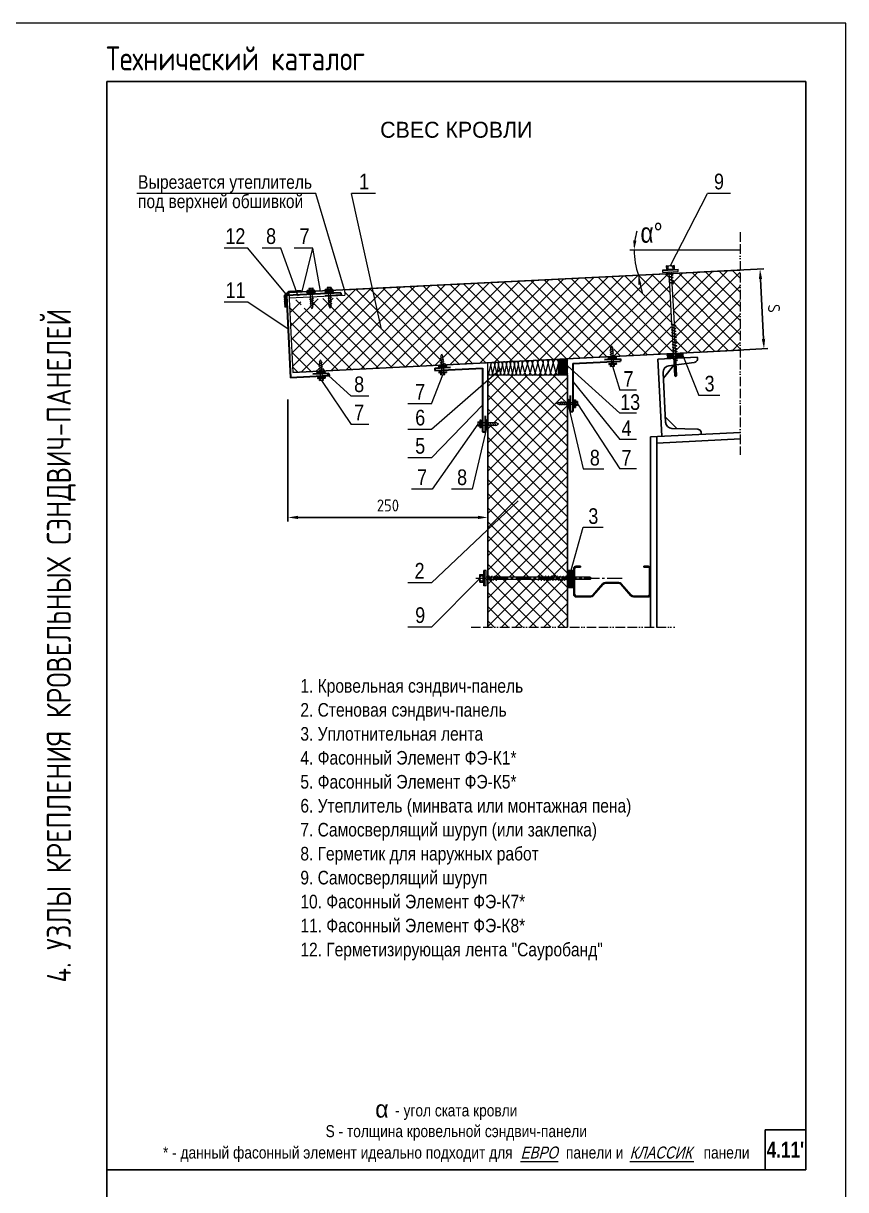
# Model space of a CAD drawing. Header units: millimetres. Extents: x -112594 to 313336, y -1917 to 255843.
# Drawn here: x -10836 to -9807, y 233663 to 235123 of the extents above; entities that cross this region are included whole.
import ezdxf
from ezdxf.enums import TextEntityAlignment as Align

# ---------------------------------------------------------------- set-up
doc = ezdxf.new("R2010")
doc.units = ezdxf.units.MM
doc.header["$MEASUREMENT"] = 0
doc.linetypes.add('ACAD_ISO13W100', pattern=[36, 12, -3, 12, -3, 0, -3, 0, -3])
doc.linetypes.add('CENTER2', pattern=[28.575, 19.05, -3.175, 3.175, -3.175])
for name, color, linetype, lineweight in [('Logo', 1, 'Continuous', 9), ('new_fill', 8, 'Continuous', 13), ('RAZMER', 7, 'Continuous', 9), ('Нащельники', 1, 'Continuous', 30), ('Саморезы', 7, 'Continuous', 13)]:
    doc.layers.add(name, color=color, linetype=linetype, lineweight=lineweight)
doc.layers.add('Прогон', color=7, linetype='Continuous')
doc.styles.add('LOGO', font='')
doc.styles.add('ROMANS', font='romans.shx', dxfattribs={"width": 0.85})
doc.styles.add('style1', font='ARIALN.TTF')
doc.styles.add('style2', font='CS_Gost2304.shx')
doc.styles.add('курсив', font='arial.ttf', dxfattribs={"width": 0.8, "oblique": 15})
doc.styles.get('LOGO').set_extended_font_data('Haettenschweiler')
doc.dimstyles.new('5', dxfattribs={"dimscale": 5, "dimtxt": 3, "dimasz": 2.5, "dimexe": 1, "dimexo": 3, "dimgap": 0, "dimtad": 0, "dimdec": 0, "dimzin": 9, "dimdsep": 46, "dimtxsty": 'ROMANS', "dimblk2": 'OBLIQUE', "dimcen": -3, "dimdle": 1.5, "dimclrd": 256, "dimclre": 256, "dimclrt": 256, "dimadec": 0, "dimazin": 0, "dimtfac": 1, "dimtdec": 0, "dimtofl": 0, "dimtmove": 2, "dimatfit": 3, "dimfxl": 1, "dimtvp": 1, "dimtolj": 1, "dimtzin": 9, "dimarcsym": 0})
pattern_1 = [(0, (-17305.2033, 227957.675), (0, 1.25), []), (60, (-17305.2033, 227957.675), (-1.08253175, 0.625), []), (120, (-17305.2033, 227957.675), (-1.08253175, -0.625), [])]
pattern_2 = [(0, (-13839.5081, 231543.0414), (0, 1.25), []), (60, (-13839.5081, 231543.0414), (-1.08253175, 0.625), []), (120, (-13839.5081, 231543.0414), (-1.08253175, -0.625), [])]

# ---------------------------------------------------------------- blocks, each defined once
blk = doc.blocks.new('*D368')
at = {"layer": 'RAZMER', "lineweight": -2, "transparency": 16777216}
for p, q in [((-10504.8, 234652.2), (-10504.8, 234499.4)), ((-10254.6, 234507.9), (-10254.6, 234499.4)), ((-10492.3, 234504.4), (-10267.1, 234504.4))]:
    blk.add_line(p, q, dxfattribs=at)
at = {"layer": 'RAZMER', "transparency": 16777216}
for points in [[(-10492.3, 234506.5), (-10492.3, 234502.4), (-10504.8, 234504.4)], [(-10267.1, 234506.5), (-10267.1, 234502.4), (-10254.6, 234504.4)]]:
    blk.add_solid(points, dxfattribs=at)
at = {"layer": 'RAZMER', "transparency": 16777216, "insert": (-10379.7, 234519.4), "char_height": 15, "attachment_point": 5, "style": 'ROMANS'}
blk.add_mtext('\\A1;250', dxfattribs=at)
blk = doc.blocks.new('*D369')
at = {"layer": 'RAZMER', "lineweight": -2, "transparency": 16777216}
for p, q in [((-9992, 234811.4), (-9908.9, 234815.6)), ((-9913.2, 234802.8), (-9909.5, 234727.9)), ((-9987, 234711.5), (-9903.9, 234715.7))]:
    blk.add_line(p, q, dxfattribs=at)
at = {"layer": 'RAZMER', "transparency": 16777216}
for points in [[(-9911.2, 234802.9), (-9915.3, 234802.7), (-9913.9, 234815.3)], [(-9907.4, 234728), (-9911.6, 234727.8), (-9908.9, 234715.4)]]:
    blk.add_solid(points, dxfattribs=at)
at = {"layer": 'RAZMER', "transparency": 16777216, "insert": (-9896.4, 234766.1), "char_height": 15, "attachment_point": 5, "rotation": 272.8624, "style": 'ROMANS'}
blk.add_mtext('\\A1;S', dxfattribs=at)
blk = doc.blocks.new('Z-профиль')
at = {"layer": 'Прогон'}
for p, q in [((0, -16.4), (0, 16.4)), ((1, -16.1), (1, 16.1)), ((8.2, 19.2), (2.7, 19.2)), ((8.2, 18.2), (3.1, 18.2)), ((8.2, 18.2), (8.2, 19.2)), ((87.6, 19.2), (93, 19.2)), ((87.6, 18.2), (87.6, 19.2)), ((87.6, 18.2), (92.7, 18.2)), ((94.8, -16.1), (94.8, 16.1)), ((95.8, -16.4), (95.8, 16.4)), ((23.6, -17), (36.4, -2.4)), ((24.3, -17.8), (37.1, -3.2)), ((47.9, -1.1), (39.5, -1.1)), ((47.9, -2.1), (39.6, -2.1)), ((47.9, -1.1), (56.3, -1.1)), ((47.9, -2.1), (56.1, -2.1)), ((71.5, -17.8), (58.7, -3.2)), ((72.2, -17), (59.4, -2.4)), ((21.2, -19.2), (2.7, -19.2)), ((21, -18.2), (3.1, -18.2)), ((74.6, -19.2), (93, -19.2)), ((74.7, -18.2), (92.7, -18.2))]:
    blk.add_line(p, q, dxfattribs=at)
for centre, radius, start, end in [((2.7, 16.4), 2.74, 90, 180), ((3.1, 16.1), 2.05, 90, 180), ((92.7, 16.1), 2.05, 0, 90), ((93, 16.4), 2.74, 0, 90), ((39.5, -5.2), 4.1, 90, 138.6522), ((39.6, -5.5), 3.42, 90, 138.6522), ((56.1, -5.5), 3.42, 41.3478, 90), ((56.3, -5.2), 4.1, 41.3478, 90), ((2.7, -16.4), 2.74, 180, 270), ((3.1, -16.1), 2.05, 180, 270), ((21, -14.7), 3.42, 270, 318.6522), ((21.2, -15), 4.1, 270, 318.6522), ((74.6, -15), 4.1, 221.3478, 270), ((74.7, -14.7), 3.42, 221.3478, 270), ((92.7, -16.1), 2.05, 270, 0), ((93, -16.4), 2.74, 270, 0)]:
    blk.add_arc(centre, radius, start, end, dxfattribs=at)
blk = doc.blocks.new('40х80швеллер')
at = {"layer": 'Прогон'}
for p, q in [((0.1, 80.6), (0, 0)), ((0.1, 80.6), (41.2, 80.5)), ((4.9, 60.5), (16.4, 73.4)), ((11.2, 73), (38, 75.1)), ((4.9, 66.2), (4.8, 14.4)), ((4.8, 20.1), (16.3, 7.2)), ((11.1, 7.6), (37.9, 5.4))]:
    blk.add_line(p, q, dxfattribs=at)
for centre, radius, start, end in [((37.5, 79), 3.97, 277.6053, 22.1728), ((11.7, 66.2), 6.84, 94.5185, 179.9185), ((11.6, 14.4), 6.84, 179.9185, 265.3185), ((37.4, 1.5), 3.97, 337.6641, 82.2316)]:
    blk.add_arc(centre, radius, start, end, dxfattribs=at)
blk = doc.blocks.new('саморез4')
at = {"layer": 'new_fill'}
blk.add_hatch(color=254, dxfattribs=at).paths.add_polyline_path([(-2.4, -9.4), (0, -9.4), (0, 9.8), (-2.4, 9.8)])
at = {"layer": 'Саморезы', "ltscale": 150}
for p, q in [((-7.9, 5), (-3.1, 5)), ((-7.9, -5), (-7.9, 5)), ((-5.9, 3.1), (-3.1, 3.1)), ((-3.8, -5), (-3.8, 5)), ((0, 9.8), (-3.1, 9.8)), ((-3.1, -9.4), (-3.1, 9.8)), ((-2.4, -9.4), (-2.4, 9.8)), ((0, -9.4), (0, 9.8)), ((64.9, 1.5), (0, 1.5)), ((1.3, -2.2), (3.4, 2.7)), ((1.9, -2.2), (4, 2.7)), ((3.7, 2.9), (3.4, 2.7)), ((3.7, 2.9), (4, 2.7)), ((4.9, -2.2), (7, 2.7)), ((5.5, -2.2), (7.6, 2.7)), ((7.3, 2.9), (7, 2.7)), ((7.3, 2.9), (7.6, 2.7)), ((8.6, -2.2), (10.7, 2.7)), ((9.2, -2.2), (11.3, 2.7)), ((11, 2.9), (10.7, 2.7)), ((11, 2.9), (11.3, 2.7)), ((12.2, -2.2), (14.3, 2.7)), ((12.8, -2.2), (14.9, 2.7)), ((14.6, 2.9), (14.3, 2.7)), ((14.6, 2.9), (14.9, 2.7)), ((64.9, -2.2), (67, 2.7)), ((65.6, -2.2), (67.7, 2.7)), ((67.3, 2.9), (67, 2.7)), ((130, 1.3), (67.1, 1.3)), ((67.3, 2.9), (67.7, 2.7)), ((68.6, -2.2), (70.7, 2.7)), ((69.2, -2.2), (71.3, 2.7)), ((71, 2.9), (70.7, 2.7)), ((71, 2.9), (71.3, 2.7)), ((72.2, -2.2), (74.3, 2.7)), ((72.8, -2.2), (74.9, 2.7)), ((74.6, 2.9), (74.3, 2.7)), ((74.6, 2.9), (74.9, 2.7)), ((75.8, -2.2), (77.9, 2.7)), ((76.4, -2.2), (78.5, 2.7)), ((78.2, 2.9), (77.9, 2.7)), ((78.2, 2.9), (78.5, 2.7)), ((79.5, -2.2), (81.5, 2.7)), ((80.1, -2.2), (82.2, 2.7)), ((81.9, 2.9), (81.5, 2.7)), ((81.9, 2.9), (82.2, 2.7)), ((83.1, -2.2), (85.2, 2.7)), ((83.7, -2.2), (85.8, 2.7)), ((85.5, 2.9), (85.2, 2.7)), ((85.5, 2.9), (85.8, 2.7)), ((86.7, -2.2), (88.8, 2.7)), ((87.3, -2.2), (89.4, 2.7)), ((89.1, 2.9), (88.8, 2.7)), ((89.1, 2.9), (89.4, 2.7)), ((90.3, -2.2), (92.4, 2.7)), ((90.9, -2.2), (93, 2.7)), ((92.7, 2.9), (92.4, 2.7)), ((92.7, 2.9), (93, 2.7)), ((94, -2.2), (96.1, 2.7)), ((94.6, -2.2), (96.7, 2.7)), ((96.4, 2.9), (96.1, 2.7)), ((96.4, 2.9), (96.7, 2.7)), ((97.6, -2.2), (99.7, 2.7)), ((98.2, -2.2), (100.3, 2.7)), ((100, 2.9), (99.7, 2.7)), ((100, 2.9), (100.3, 2.7)), ((101.2, -2.2), (103.3, 2.7)), ((101.8, -2.2), (103.9, 2.7)), ((103.6, 2.9), (103.3, 2.7)), ((103.6, 2.9), (103.9, 2.7)), ((104.8, -2.2), (106.9, 2.7)), ((105.5, -2.2), (107.6, 2.7)), ((107.2, 2.9), (106.9, 2.7)), ((107.2, 2.9), (107.6, 2.7)), ((108.5, -2.2), (110.6, 2.7)), ((109.1, -2.2), (111.2, 2.7)), ((110.9, 2.9), (110.6, 2.7)), ((110.9, 2.9), (111.2, 2.7)), ((130, 1.3), (131.2, 0)), ((-7.9, -5), (-3.1, -5)), ((-5.9, -3.1), (-3.1, -3.1)), ((0, -9.4), (-3.1, -9.4)), ((64.9, -1.5), (0, -1.5)), ((64.9, -1.5), (0, -1.5)), ((1.6, -2.4), (1.3, -2.2)), ((1.6, -2.4), (1.9, -2.2)), ((5.2, -2.4), (4.9, -2.2)), ((5.2, -2.4), (5.5, -2.2)), ((8.9, -2.4), (8.6, -2.2)), ((8.9, -2.4), (9.2, -2.2)), ((12.5, -2.4), (12.2, -2.2)), ((12.5, -2.4), (12.8, -2.2)), ((65.3, -2.4), (64.9, -2.2)), ((65.3, -2.4), (65.6, -2.2)), ((130, -1.3), (67.1, -1.3)), ((68.9, -2.4), (68.6, -2.2)), ((68.9, -2.4), (69.2, -2.2)), ((72.5, -2.4), (72.2, -2.2)), ((72.5, -2.4), (72.8, -2.2)), ((76.1, -2.4), (75.8, -2.2)), ((76.1, -2.4), (76.4, -2.2)), ((79.8, -2.4), (79.5, -2.2)), ((79.8, -2.4), (80.1, -2.2)), ((83.4, -2.4), (83.1, -2.2)), ((83.4, -2.4), (83.7, -2.2)), ((87, -2.4), (86.7, -2.2)), ((87, -2.4), (87.3, -2.2)), ((90.6, -2.4), (90.3, -2.2)), ((90.6, -2.4), (90.9, -2.2)), ((94.3, -2.4), (94, -2.2)), ((94.3, -2.4), (94.6, -2.2)), ((97.9, -2.4), (97.6, -2.2)), ((97.9, -2.4), (98.2, -2.2)), ((101.5, -2.4), (101.2, -2.2)), ((101.5, -2.4), (101.8, -2.2)), ((105.1, -2.4), (104.8, -2.2)), ((105.1, -2.4), (105.5, -2.2)), ((108.8, -2.4), (108.5, -2.2)), ((108.8, -2.4), (109.1, -2.2)), ((130, -1.3), (131.2, 0))]:
    blk.add_line(p, q, dxfattribs=at)
at = {"layer": 'Саморезы'}
for p, q in [((67.1, 1.3), (64.9, 1.5)), ((67.1, -1.3), (64.9, -1.5))]:
    blk.add_line(p, q, dxfattribs=at)
at = {"layer": 'Саморезы', "ltscale": 150}
for centre, radius, start, end in [((-5.9, 5.1), 2, 182.373, 269.9653), ((-5.9, 1.1), 2, 90.0347, 177.627), ((80.3, 1057.7), 1058.9, 271.592, 272.7554), ((-5.9, -1.1), 2, 182.373, 269.9653), ((-5.9, -5.1), 2, 90.0347, 177.627)]:
    blk.add_arc(centre, radius, start, end, dxfattribs=at)
blk = doc.blocks.new('саморез1')
at = {"layer": 'new_fill'}
blk.add_hatch(color=254, dxfattribs=at).paths.add_polyline_path([(-1.2, -4.8), (0, -4.8), (0, 4.8), (-1.2, 4.8)])
at = {"layer": 'Саморезы', "ltscale": 150}
for p, q in [((-3.9, 2.6), (-1.5, 2.6)), ((-3.9, 2.6), (-3.9, -2.4)), ((-2.9, 1.7), (-1.5, 1.7)), ((-1.9, 2.6), (-1.9, -2.4)), ((0, 4.8), (-1.5, 4.8)), ((-1.5, 4.8), (-1.5, -4.8)), ((-1.2, 4.8), (-1.2, -4.8)), ((0, 4.8), (0, -4.8)), ((19.2, 1.4), (0, 1.4)), ((8.4, 2.4), (10.5, -2.4)), ((11.1, 2.4), (13.2, -2.4)), ((13.8, 2.4), (15.9, -2.4)), ((16.4, 2.4), (18.5, -2.4)), ((19.2, 1.4), (21.8, 0)), ((19.2, -1.4), (21.8, 0)), ((-3.9, -2.4), (-1.5, -2.4)), ((-2.9, -1.4), (-1.5, -1.4)), ((0, -4.8), (-1.5, -4.8)), ((0, -1.4), (19.2, -1.4))]:
    blk.add_line(p, q, dxfattribs=at)
for centre, start, end in [((-2.9, 2.7), 182.373, 269.9653), ((-2.9, 0.7), 90.0347, 177.627), ((-2.9, -0.4), 182.373, 269.9653), ((-2.9, -2.4), 90.0347, 177.627)]:
    blk.add_arc(centre, 1, start, end, dxfattribs=at)

msp = doc.modelspace()

# ---------------------------------------------------------------- hatches: boundary and pattern name
at = {"layer": 'new_fill'}
h = msp.add_hatch(dxfattribs=at)
h.set_pattern_fill('ANSI37', color=256, scale=100, style=0)
h.set_pattern_definition([(45, (-17305.203, 227957.675), (-8.838835, 8.838835), []), (135, (-17305.203, 227957.675), (-8.838835, -8.838835), [])])
h.paths.add_polyline_path([(-10313.45788, 234695.21629), (-10313.99815, 234706.0217), (-10309.80339, 234706.23144), (-10309.26312, 234695.42603), (-10207.50509, 234700.51393, -0.209074071), (-10204.88996, 234700.64468), (-10100.83221, 234705.84757), (-10101.36756, 234716.55463), (-10097.1728, 234716.76437), (-10096.63745, 234706.05731), (-10023.34352, 234709.72201), (-10028.33728, 234809.59724), (-10434.12555, 234789.30783), (-10433.65114, 234779.81969), (-10461.84727, 234778.40988), (-10461.3056, 234767.57649), (-10465.50036, 234767.36676), (-10466.04203, 234778.20014), (-10484.54006, 234777.27524), (-10483.99839, 234766.44186), (-10488.19315, 234766.23212), (-10488.73482, 234777.0655), (-10503.125, 234776.346), (-10498.60565, 234685.9589), (-10465.78384, 234687.59999), (-10466.32708, 234698.4647), (-10462.13232, 234698.67444), (-10461.58908, 234687.80973)])
h.paths.add_polyline_path([(-10018.54951, 234709.96171), (-9938.60274, 234713.95904), (-9938.60274, 234814.08397), (-10023.54327, 234809.83694)])
h = msp.add_hatch(dxfattribs=at)
h.set_pattern_fill('NET3', color=256, scale=10, style=0)
h.set_pattern_definition([(0, (-12771.5342, 230068.3411), (0, 1.25), []), (60, (-12771.5342, 230068.3411), (-1.08253175, 0.625), []), (120, (-12771.5342, 230068.3411), (-1.08253175, -0.625), [])])
h.paths.add_polyline_path([(-10506.86092, 234782.17678), (-10503.42513, 234782.34857), (-10503.59941, 234785.83413), (-10493.72174, 234786.32802), (-10494.43299, 234788.29327), (-10503.69972, 234787.8404), (-10509.4204, 234782.04881), (-10508.69431, 234767.54243), (-10506.13484, 234767.67054)])
h.paths.add_polyline_path([(-10488.80009, 234788.56856), (-10494.43299, 234788.29327), (-10493.72174, 234786.32802), (-10488.70061, 234786.57907)])
h = msp.add_hatch(dxfattribs=at)
h.set_pattern_fill('NET3', color=256, scale=10, style=0)
h.set_pattern_definition([(0, (-17294.1896, 227959.3636), (0, 1.25), []), (60, (-17294.1896, 227959.3636), (-1.08253175, 0.625), []), (120, (-17294.1896, 227959.3636), (-1.08253175, -0.625), [])])
h.paths.add_polyline_path([(-10478.13928, 234787.11723), (-10479.79388, 234787.0345, 0.8037354167), (-10479.53561, 234783.54305), (-10477.9645, 234783.6216)])
h.paths.add_polyline_path([(-10478.13928, 234787.11723), (-10477.9645, 234783.6216), (-10473.76974, 234783.83134), (-10473.94452, 234787.32696)])
h.paths.add_polyline_path([(-10473.76974, 234783.83134), (-10471.93476, 234783.92309, 0.8142708531), (-10472.23121, 234787.41263), (-10473.94452, 234787.32696)])
h = msp.add_hatch(dxfattribs=at)
h.set_pattern_fill('NET3', color=256, scale=10, style=0)
h.set_pattern_definition([(0, (-12778.4944, 231555.0297), (0, 1.25), []), (60, (-12778.4944, 231555.0297), (-1.08253175, 0.625), []), (120, (-12778.4944, 231555.0297), (-1.08253175, -0.625), [])])
h.paths.add_polyline_path([(-10455.44649, 234788.25187), (-10457.06163, 234788.17111, 0.7936696497), (-10456.91791, 234784.67393), (-10455.27171, 234784.75624)])
h.paths.add_polyline_path([(-10455.27171, 234784.75624), (-10451.07695, 234784.96598), (-10451.25173, 234788.4616), (-10455.44649, 234788.25187)])
h.paths.add_polyline_path([(-10451.07695, 234784.96598), (-10449.24197, 234785.05773, 0.7824441845), (-10449.42514, 234788.55293), (-10451.25173, 234788.4616)])
h = msp.add_hatch(dxfattribs=at)
h.set_pattern_fill('NET3', color=256, scale=10, style=0)
h.set_pattern_definition(pattern_2)
h.paths.add_polyline_path([(-10021.96384, 234709.57931), (-10022.47056, 234709.76565), (-10030.17101, 234709.38063), (-10029.83801, 234703.19505), (-10021.65113, 234703.61243), (-10021.77403, 234705.95762), (-10022.68443, 234706.29241), (-10022.92401, 234706.58725), (-10022.71464, 234706.90646), (-10021.80625, 234706.57241)])
h = msp.add_hatch(dxfattribs=at)
h.set_pattern_fill('NET3', color=256, scale=10, style=0)
h.set_pattern_definition(pattern_2)
h.paths.add_polyline_path([(-10010.66605, 234710.35588), (-10019.34149, 234709.92211), (-10019.30386, 234709.20408), (-10017.90334, 234708.68905), (-10017.66388, 234708.39609), (-10017.87316, 234708.07501), (-10019.27164, 234708.58929), (-10019.11406, 234705.58239), (-10017.71354, 234705.06736), (-10017.47407, 234704.7744), (-10017.68335, 234704.45332), (-10019.08184, 234704.9676), (-10019.01785, 234703.74667), (-10010.35163, 234704.18848)])
h = msp.add_hatch(dxfattribs=at)
h.set_pattern_fill('NET3', color=256, scale=10, style=0)
h.set_pattern_definition(pattern_1)
h.paths.add_polyline_path([(-10313.45788, 234695.21629), (-10315.25459, 234695.12645, 0.7829229958), (-10315.15171, 234691.72583), (-10313.28801, 234691.81901)])
h.paths.add_polyline_path([(-10309.26312, 234695.42603), (-10313.45788, 234695.21629), (-10313.28801, 234691.81901), (-10309.09325, 234692.02875)])
h.paths.add_polyline_path([(-10307.28765, 234695.5248), (-10309.26312, 234695.42603), (-10309.09325, 234692.02875), (-10307.4004, 234692.11339, 0.7157908441)])
h = msp.add_hatch(dxfattribs=at)
h.set_pattern_fill('ESCHER', color=256, scale=5, style=0)
h.set_pattern_definition([(60, (-13839.508, 231543.0414), (-6, -1e-09), [5.5, -0.5]), (180, (-13839.508, 231543.0414), (3, -5.1961524), [5.5, -0.5]), (300, (-13839.508, 231543.0414), (6, -1e-09), [5.5, -0.5]), (60, (-13839.008, 231543.0414), (-6, -1e-09), [1, -5]), (300, (-13839.008, 231543.0414), (6, -1e-09), [1, -5]), (60, (-13839.758, 231543.4744), (-6, -1e-09), [1, -5]), (180, (-13839.758, 231543.4744), (3, -5.1961524), [1, -5]), (300, (-13839.758, 231542.6084), (6, -1e-09), [1, -5]), (180, (-13839.758, 231542.6084), (3, -5.1961524), [1, -5]), (60, (-13841.508, 231543.0414), (-6, -1e-09), [1, -5]), (300, (-13841.508, 231543.0414), (6, -1e-09), [1, -5]), (60, (-13838.508, 231541.3093), (-6, -1e-09), [1, -5]), (180, (-13838.508, 231541.3093), (3, -5.1961524), [1, -5]), (300, (-13838.508, 231544.7734), (6, -1e-09), [1, -5]), (180, (-13838.508, 231544.7734), (3, -5.1961524), [1, -5]), (0, (-13838.508, 231543.9074), (-3, 5.1961524), [3.5, -2.5]), (0, (-13838.508, 231542.1754), (-3, 5.1961524), [3.5, -2.5]), (120, (-13839.258, 231544.3404), (-6, 1e-09), [3.5, -2.5]), (120, (-13840.758, 231543.4744), (-6, 1e-09), [3.5, -2.5]), (240, (-13840.758, 231542.6084), (3, -5.1961524), [3.5, -2.5]), (240, (-13839.258, 231541.7424), (3, -5.1961524), [3.5, -2.5])])
h.paths.add_polyline_path([(-10154.84785, 234703.14679), (-10166.08713, 234702.58482), (-10166.08713, 234682.8305), (-10154.84785, 234682.8305)])
h = msp.add_hatch(dxfattribs=at)
h.set_pattern_fill('NET3', color=256, scale=10, style=0)
h.set_pattern_definition(pattern_1)
h.paths.add_polyline_path([(-10100.83221, 234705.84757), (-10102.61785, 234705.75829, 0.7966934506), (-10102.40699, 234702.26447), (-10100.65743, 234702.35195)])
h.paths.add_polyline_path([(-10100.65743, 234702.35195), (-10096.46267, 234702.56169), (-10096.63745, 234706.05731), (-10100.83221, 234705.84757)])
h.paths.add_polyline_path([(-10096.63745, 234706.05731), (-10096.46267, 234702.56169), (-10094.76981, 234702.64633, 0.7824441845), (-10094.95299, 234706.14153)])
h = msp.add_hatch(dxfattribs=at)
h.set_pattern_fill('NET3', color=256, scale=10, style=0)
h.set_pattern_definition(pattern_1)
h.paths.add_polyline_path([(-10465.78384, 234687.59999), (-10467.43844, 234687.51726, 0.8011778312), (-10467.15294, 234683.98506), (-10465.60696, 234684.06235)])
h.paths.add_polyline_path([(-10461.4122, 234684.27209), (-10461.58908, 234687.80973), (-10465.78384, 234687.59999), (-10465.60696, 234684.06235)])
h.paths.add_polyline_path([(-10461.4122, 234684.27209), (-10459.57722, 234684.36384, 0.7732489), (-10459.7625, 234687.90106), (-10461.58908, 234687.80973)])
h = msp.add_hatch(dxfattribs=at)
h.set_pattern_fill('ANSI37', color=256, scale=100, style=0)
h.set_pattern_definition([(45, (-13839.508, 231543.041), (-8.838835, 8.838835), []), (135, (-13839.508, 231543.041), (-8.838835, -8.838835), [])])
h.paths.add_polyline_path([(-10154.84785, 234645.62323), (-10165.56828, 234645.62323), (-10168.10061, 234647.02323), (-10165.56828, 234648.42323), (-10155.2159, 234648.42323), (-10154.84785, 234649.28235), (-10154.84785, 234682.8305), (-10178.39853, 234682.8305, -0.0656822401), (-10179.24546, 234682.71432, -0.0656822401), (-10180.09239, 234682.8305), (-10184.90051, 234682.8305, -0.0585471083), (-10185.65455, 234682.71612, -0.0585471083), (-10186.40859, 234682.8305), (-10191.21671, 234682.8305, -0.0656822401), (-10192.06364, 234682.71432, 0.0012870887), (-10192.04681, 234682.71428, -0.0012870887), (-10192.06364, 234682.71432, -0.0012870888), (-10192.08046, 234682.71428, 0.0012870888), (-10192.06364, 234682.71432, -0.0656822401), (-10192.91057, 234682.8305), (-10197.71868, 234682.8305, -0.0585471083), (-10198.47272, 234682.71612, -0.0585471083), (-10199.22677, 234682.8305), (-10204.03488, 234682.8305, -0.0727293996), (-10204.97348, 234682.71514, -0.0727293996), (-10205.91208, 234682.8305), (-10210.72019, 234682.8305, -0.0629966176), (-10211.53216, 234682.71469, -0.0724516265), (-10212.24753, 234682.8305), (-10215.76453, 234682.8305, -0.0787966698), (-10216.54333, 234682.71449, -0.0787966698), (-10217.32213, 234682.8305), (-10220.83913, 234682.8305, -0.0661098453), (-10221.49107, 234682.7165, -0.0661098453), (-10222.143, 234682.8305), (-10225.66, 234682.8305, -0.0724516265), (-10226.37537, 234682.71469, 0.0039616582), (-10226.33554, 234682.71438, -0.0764352238), (-10227.09074, 234682.8305), (-10230.60774, 234682.8305, -0.0787966698), (-10231.38654, 234682.71449, -0.0787966698), (-10232.16534, 234682.8305), (-10236.10415, 234682.8305, -0.0403530208), (-10236.47922, 234682.8305), (-10240.88541, 234682.8305, -0.0099686047), (-10240.97772, 234682.8305), (-10245.5256, 234682.8305, -0.0520645218), (-10246.01294, 234682.81926, -0.0312550888), (-10246.32669, 234682.8305), (-10246.5937, 234682.8305), (-10254.59847, 234675.85068), (-10254.59847, 234623.69863), (-10254.23042, 234622.83951), (-10243.87804, 234622.83951), (-10241.34571, 234621.43951), (-10243.87804, 234620.03951), (-10254.59847, 234620.03951), (-10254.59847, 234429.69434), (-10253.70509, 234429.69434), (-10253.19721, 234430.87986), (-10252.89211, 234431.10366), (-10252.58243, 234430.87786), (-10253.08946, 234429.69434), (-10250.07843, 234429.69434), (-10249.57055, 234430.87986), (-10249.26545, 234431.10366), (-10248.95577, 234430.87786), (-10249.4628, 234429.69434), (-10246.45177, 234429.69434), (-10245.94389, 234430.87986), (-10245.63879, 234431.10366), (-10245.32911, 234430.87786), (-10245.83614, 234429.69434), (-10242.82511, 234429.69434), (-10242.31723, 234430.87986), (-10242.01213, 234431.10366), (-10241.70245, 234430.87786), (-10242.20947, 234429.69434), (-10191.66427, 234429.69434), (-10190.12088, 234429.56071), (-10189.55576, 234430.87986), (-10189.25066, 234431.10366), (-10188.94098, 234430.87786), (-10189.52727, 234429.50931), (-10189.51458, 234429.50821), (-10186.51671, 234429.50821), (-10185.92909, 234430.87986), (-10185.62399, 234431.10366), (-10185.31431, 234430.87786), (-10185.90108, 234429.50821), (-10182.89005, 234429.50821), (-10182.30243, 234430.87986), (-10181.99733, 234431.10366), (-10181.68765, 234430.87786), (-10182.27442, 234429.50821), (-10179.26339, 234429.50821), (-10178.67577, 234430.87986), (-10178.37067, 234431.10366), (-10178.06099, 234430.87786), (-10178.64775, 234429.50821), (-10175.63673, 234429.50821), (-10175.04911, 234430.87986), (-10174.74401, 234431.10366), (-10174.43433, 234430.87786), (-10175.02109, 234429.50821), (-10172.01007, 234429.50821), (-10171.42245, 234430.87986), (-10171.11735, 234431.10366), (-10170.80767, 234430.87786), (-10171.39443, 234429.50821), (-10168.3834, 234429.50821), (-10167.79579, 234430.87986), (-10167.49069, 234431.10366), (-10167.18101, 234430.87786), (-10167.76777, 234429.50821), (-10164.75674, 234429.50821), (-10164.16913, 234430.87986), (-10163.86403, 234431.10366), (-10163.55435, 234430.87786), (-10164.14111, 234429.50821), (-10161.13008, 234429.50821), (-10160.54247, 234430.87986), (-10160.23737, 234431.10366), (-10159.92769, 234430.87786), (-10160.51445, 234429.50821), (-10157.50342, 234429.50821), (-10156.91581, 234430.87986), (-10156.61071, 234431.10366), (-10156.30103, 234430.87786), (-10156.88779, 234429.50821), (-10154.84785, 234429.50821), (-10154.84785, 234438.42363)])
h.paths.add_polyline_path([(-10154.84785, 234425.58604), (-10155.38745, 234425.98186), (-10155.00633, 234426.87152), (-10158.01735, 234426.87152), (-10158.39933, 234425.97989), (-10158.7063, 234425.75607), (-10159.01412, 234425.98186), (-10158.63299, 234426.87152), (-10161.64401, 234426.87152), (-10162.02599, 234425.97989), (-10162.33296, 234425.75607), (-10162.64078, 234425.98186), (-10162.25965, 234426.87152), (-10165.27067, 234426.87152), (-10165.65265, 234425.97989), (-10165.95962, 234425.75607), (-10166.26744, 234425.98186), (-10165.88631, 234426.87152), (-10168.89734, 234426.87152), (-10169.27931, 234425.97989), (-10169.58628, 234425.75607), (-10169.8941, 234425.98186), (-10169.51297, 234426.87152), (-10172.524, 234426.87152), (-10172.90597, 234425.97989), (-10173.21294, 234425.75607), (-10173.52076, 234425.98186), (-10173.13963, 234426.87152), (-10176.15066, 234426.87152), (-10176.53263, 234425.97989), (-10176.8396, 234425.75607), (-10177.14742, 234425.98186), (-10176.76629, 234426.87152), (-10179.77732, 234426.87152), (-10180.1593, 234425.97989), (-10180.46627, 234425.75607), (-10180.77408, 234425.98186), (-10180.39295, 234426.87152), (-10183.40398, 234426.87152), (-10183.78596, 234425.97989), (-10184.09293, 234425.75607), (-10184.40074, 234425.98186), (-10184.01961, 234426.87152), (-10187.03064, 234426.87152), (-10187.41262, 234425.97989), (-10187.71959, 234425.75607), (-10188.02741, 234425.98186), (-10187.64628, 234426.87152), (-10189.51458, 234426.87152), (-10190.70132, 234426.76876), (-10191.03928, 234425.97989), (-10191.34625, 234425.75607), (-10191.65407, 234425.98186), (-10191.35267, 234426.68539), (-10243.49851, 234426.68539), (-10243.80075, 234425.97989), (-10244.10772, 234425.75607), (-10244.41554, 234425.98186), (-10244.11415, 234426.68539), (-10247.12518, 234426.68539), (-10247.42741, 234425.97989), (-10247.73438, 234425.75607), (-10248.0422, 234425.98186), (-10247.74081, 234426.68539), (-10250.75184, 234426.68539), (-10251.05408, 234425.97989), (-10251.36105, 234425.75607), (-10251.66886, 234425.98186), (-10251.36747, 234426.68539), (-10254.3785, 234426.68539), (-10254.59847, 234426.17191), (-10254.59847, 234367.20605), (-10154.84785, 234367.20605)])
h = msp.add_hatch(dxfattribs=at)
h.set_pattern_fill('NET3', color=256, scale=10, style=0)
h.set_pattern_definition(pattern_1)
h.paths.add_polyline_path([(-10151.34785, 234649.27368), (-10151.34785, 234650.79252, 0.7824441845), (-10154.84785, 234650.79252), (-10154.84785, 234649.27368)])
h.paths.add_polyline_path([(-10154.84785, 234649.27368), (-10154.84785, 234645.07368), (-10151.34785, 234645.07368), (-10151.34785, 234649.27368)])
h.paths.add_polyline_path([(-10154.84785, 234645.07368), (-10154.84785, 234643.10697, 0.7824441845), (-10151.34785, 234643.10697), (-10151.34785, 234645.07368)])
h = msp.add_hatch(dxfattribs=at)
h.set_pattern_fill('NET3', color=256, scale=10, style=0)
h.set_pattern_definition(pattern_1)
h.paths.add_polyline_path([(-10254.59847, 234623.53951), (-10254.59847, 234625.26835, 0.7824441845), (-10258.09847, 234625.26835), (-10258.09847, 234623.53951)])
h.paths.add_polyline_path([(-10258.09847, 234623.53951), (-10258.09847, 234619.33951), (-10254.59847, 234619.33951), (-10254.59847, 234623.53951)])
h.paths.add_polyline_path([(-10258.09847, 234619.33951), (-10258.09847, 234617.5828, 0.7824441845), (-10254.59847, 234617.5828), (-10254.59847, 234619.33951)])
h = msp.add_hatch(dxfattribs=at)
h.set_pattern_fill('NET3', color=256, scale=10, style=0)
h.set_pattern_definition(pattern_2)
h.paths.add_polyline_path([(-10146.92785, 234438.42363), (-10154.84785, 234438.42363), (-10154.84785, 234429.50821), (-10153.87676, 234429.50821), (-10153.28914, 234430.87986), (-10152.98404, 234431.10366), (-10152.67436, 234430.87786), (-10153.26113, 234429.50821), (-10150.2501, 234429.50821), (-10149.66248, 234430.87986), (-10149.35738, 234431.10366), (-10149.0477, 234430.87786), (-10149.63447, 234429.50821), (-10146.92785, 234429.50821)])
h.paths.add_polyline_path([(-10146.92785, 234426.87152), (-10147.13737, 234426.87152), (-10147.51935, 234425.97989), (-10147.82632, 234425.75607), (-10148.13413, 234425.98186), (-10147.753, 234426.87152), (-10150.76403, 234426.87152), (-10151.14601, 234425.97989), (-10151.45298, 234425.75607), (-10151.76079, 234425.98186), (-10151.37966, 234426.87152), (-10154.39069, 234426.87152), (-10154.77267, 234425.97989), (-10154.84785, 234425.92507), (-10154.84785, 234416.54726), (-10146.92785, 234416.54726)])

# ---------------------------------------------------------------- linework, layer by layer
at = {"color": 1}
for p, q in [((-10731.63502, 235050.08387), (-10731.63502, 233637.93534)), ((-10731.63502, 235050.08387), (-9856.63502, 235050.08387)), ((-9856.63502, 235050.08387), (-9856.63502, 233687.93534)), ((-9907.54724, 233737.93534), (-9856.63502, 233737.93534)), ((-9907.54724, 233737.93534), (-9907.54724, 233687.93534)), ((-10731.63502, 233687.93534), (-9856.63502, 233687.93534))]:
    msp.add_line(p, q, dxfattribs=at)
for p, q in [((-10503.59941, 234785.83413), (-9938.60274, 234814.08397)), ((-10434.12555, 234789.30783), (-9938.60274, 234814.08397)), ((-10498.60565, 234685.9589), (-9938.60274, 234713.95904)), ((-10498.60565, 234685.9589), (-9938.60274, 234713.95904)), ((-10254.59847, 234682.8305), (-10254.59847, 234367.20605)), ((-10154.84785, 234367.20605), (-10154.84785, 234682.8305))]:
    msp.add_line(p, q)
at = {"layer": 'Logo'}
for p, q in [((-10213.65865, 233698.37163), (-10166.4204, 233698.37163)), ((-10077.03326, 233698.37163), (-9996.58382, 233698.37163))]:
    msp.add_line(p, q, dxfattribs=at)
at = {"layer": 'new_fill'}
for p, q in [((-10503.69972, 234787.8404), (-10509.4204, 234782.04881)), ((-10503.69972, 234787.8404), (-10488.80009, 234788.56856)), ((-10488.80009, 234788.56856), (-10488.69977, 234786.56229)), ((-10509.4204, 234782.04881), (-10508.69431, 234767.54243)), ((-10506.13484, 234767.67054), (-10508.69431, 234767.54243)), ((-10250.93877, 234695.92266), (-10253.70889, 234685.21635)), ((-10248.59275, 234685.24021), (-10250.93877, 234695.92266)), ((-10246.00425, 234695.94652), (-10248.59321, 234685.20422)), ((-10243.47707, 234685.22808), (-10246.00425, 234695.94652)), ((-10241.37431, 234696.2742), (-10243.47707, 234685.22808)), ((-10238.61785, 234685.22808), (-10241.38417, 234696.31371)), ((-10236.35677, 234696.31371), (-10238.61785, 234685.22808)), ((-10233.92384, 234685.22808), (-10236.35677, 234696.31371)), ((-10231.36183, 234696.7738), (-10233.92384, 234685.22808)), ((-10228.84924, 234685.22808), (-10231.36183, 234696.7738)), ((-10226.4141, 234696.7738), (-10228.84924, 234685.22808)), ((-10223.9015, 234685.22808), (-10226.33443, 234696.7738)), ((-10221.3867, 234696.7738), (-10223.9015, 234685.22808)), ((-10219.08063, 234685.22808), (-10221.3867, 234696.7738)), ((-10216.3593, 234696.7738), (-10219.08063, 234685.22808)), ((-10214.00603, 234685.22808), (-10216.51862, 234697.78864)), ((-10211.58394, 234697.2166), (-10214.00603, 234685.22808)), ((-10208.31613, 234685.98209), (-10211.58394, 234697.2166)), ((-10205.04832, 234697.2166), (-10208.31613, 234685.98209)), ((-10201.63082, 234685.98209), (-10205.04832, 234697.2166)), ((-10198.5127, 234697.2166), (-10201.63082, 234685.98209)), ((-10195.31462, 234685.98209), (-10198.58243, 234697.93425)), ((-10192.04681, 234697.93425), (-10195.31462, 234685.98209)), ((-10188.81265, 234685.98209), (-10192.08046, 234698.54702)), ((-10185.54484, 234698.54702), (-10188.81265, 234685.98209)), ((-10182.49645, 234685.98209), (-10185.54484, 234698.54702)), ((-10179.26229, 234698.54702), (-10182.49645, 234685.98209)), ((-10175.99448, 234685.98209), (-10179.24546, 234698.87818)), ((-10172.62275, 234698.54702), (-10175.99448, 234685.98209)), ((-10169.37019, 234686.18445), (-10172.62275, 234698.54702)), ((-10166.08713, 234698.54702), (-10169.35494, 234685.98209))]:
    msp.add_line(p, q, dxfattribs=at)
for centre, radius, start, end in [((-10479.28028, 234785.31721), 1.79244, 106.65042617, 261.81071766), ((-10472.444, 234785.63719), 1.78815, 286.54600356, 83.16569205), ((-10456.58208, 234786.43928), 1.797, 105.47738569, 259.22924304), ((-10449.76661, 234786.78264), 1.80293, 286.91760695, 79.08239305), ((-10248.47143, 234695.91823), 2.46735, 0.65684799, 179.89713952), ((-10243.72874, 234696.36102), 2.34505, 358.84409317, 192.03789533), ((-10238.87047, 234696.31371), 2.5137, 0, 180), ((-10233.92274, 234696.7738), 2.5137, 0, 180), ((-10228.84813, 234696.7738), 2.5137, 0, 180), ((-10223.9004, 234696.7738), 2.5137, 0, 180), ((-10218.873, 234696.7738), 2.5137, 0, 180), ((-10214.00492, 234697.78864), 2.5137, 0, 180), ((-10208.31613, 234697.2166), 3.26781, 0, 180), ((-10201.78051, 234697.2166), 3.26781, 0, 180), ((-10195.31462, 234697.93425), 3.26781, 0, 180), ((-10188.81265, 234698.54702), 3.26781, 0, 180), ((-10182.38674, 234698.65673), 3.16001, 358.0103995, 181.9896005), ((-10175.99448, 234698.54702), 3.26781, 0, 180), ((-10169.35494, 234698.54702), 3.26781, 0, 180), ((-10251.19567, 234685.3442), 2.5137, 180, 270), ((-10250.93877, 234685.17076), 2.34705, 265.63882761, 1.69575675), ((-10246.08, 234685.33207), 2.5137, 180, 270), ((-10245.82309, 234685.15862), 2.34705, 265.63882761, 1.69575675), ((-10240.96383, 234685.3442), 2.5137, 180, 270), ((-10240.93156, 234685.14524), 2.3152, 268.85771988, 2.05045193), ((-10236.29168, 234685.1504), 2.32746, 178.08738729, 274.62160809), ((-10236.24416, 234685.14797), 2.3217, 273.4573172, 1.97721401), ((-10231.41014, 234685.22808), 2.5137, 180, 270), ((-10231.36294, 234685.22808), 2.5137, 270, 0), ((-10226.33554, 234685.22808), 2.5137, 180, 270), ((-10226.4152, 234685.22808), 2.5137, 270, 0), ((-10221.3878, 234685.22808), 2.5137, 180, 270), ((-10221.59433, 234685.22808), 2.5137, 270, 0), ((-10216.56693, 234685.22808), 2.5137, 180, 270), ((-10216.51973, 234685.22808), 2.5137, 270, 0), ((-10211.49233, 234685.22808), 2.5137, 180, 270), ((-10211.58394, 234685.98209), 3.26781, 270, 0), ((-10205.04832, 234685.98209), 3.26781, 180, 270), ((-10204.89863, 234685.98209), 3.26781, 270, 0), ((-10198.36301, 234685.98209), 3.26781, 180, 270), ((-10198.58243, 234685.98209), 3.26781, 270, 0), ((-10192.04681, 234685.98209), 3.26781, 180, 270), ((-10192.08046, 234685.98209), 3.26781, 270, 0), ((-10185.54484, 234685.98209), 3.26781, 180, 270), ((-10185.76426, 234685.98209), 3.26781, 270, 0), ((-10179.22864, 234685.98209), 3.26781, 180, 270), ((-10179.26229, 234685.98209), 3.26781, 270, 0), ((-10172.72667, 234685.98209), 3.26781, 180, 270), ((-10172.638, 234686.18445), 3.26781, 270, 0), ((-10166.08713, 234685.98209), 3.26781, 180, 270)]:
    msp.add_arc(centre, radius, start, end, dxfattribs=at)
at = {"layer": 'RAZMER'}
for p, q in [((-10469.94426, 234910.01006), (-10693.9612, 234910.01006)), ((-10434.12555, 234789.30783), (-10469.94426, 234910.01006)), ((-10387.57924, 234740.24475), (-10425.09785, 234910.01006)), ((-10395.23459, 234910.01006), (-10425.09785, 234910.01006)), ((-10026.20697, 234818.90698), (-9979.53037, 234910.01006)), ((-9950.92503, 234910.01006), (-9979.53037, 234910.01006)), ((-10554.91501, 234841.62513), (-10584.77827, 234841.62513)), ((-10507.34488, 234784.15005), (-10554.91501, 234841.62513)), ((-10513.73443, 234841.62513), (-10536.95761, 234841.62513)), ((-10491.97432, 234781.49971), (-10513.73443, 234841.62513)), ((-10473.70205, 234841.62513), (-10497.19826, 234841.62513)), ((-10487.05554, 234787.35591), (-10473.70205, 234841.62513)), ((-10464.25218, 234787.80149), (-10473.70205, 234841.62513)), ((-9938.60274, 234839.1152), (-10076.66237, 234839.1152)), ((-10503.59941, 234785.83413), (-10498.60565, 234685.9589)), ((-10503.2753, 234779.352), (-10433.80146, 234782.82601)), ((-10434.12555, 234789.30783), (-10433.80146, 234782.82601)), ((-10554.91501, 234774.06922), (-10584.77827, 234774.06922)), ((-10504.75096, 234740.02243), (-10554.91501, 234774.06922)), ((-10010.66605, 234710.35588), (-10010.35163, 234704.18848)), ((-10254.59847, 234682.8305), (-10254.59847, 234698.15926)), ((-10166.08713, 234682.8305), (-10166.08713, 234702.58482)), ((-10154.84785, 234682.8305), (-10154.84785, 234703.14679)), ((-10030.17101, 234709.38063), (-10029.83652, 234703.16732)), ((-10010.50884, 234707.27218), (-9990.39128, 234656.98321)), ((-10458.54699, 234686.4758), (-10425.76816, 234656.18001)), ((-10237.48731, 234690.77089), (-10324.99314, 234614.46951)), ((-10324.99314, 234646.82436), (-10311.09314, 234683.08088)), ((-10254.59847, 234682.8305), (-10154.84785, 234682.8305)), ((-10154.84785, 234694.29139), (-10089.52179, 234634.84231)), ((-10098.46255, 234693.61381), (-10089.52179, 234663.74636)), ((-10462.97386, 234676.0435), (-10425.76816, 234620.88216)), ((-10148.34785, 234674.5939), (-10089.52179, 234602.10896)), ((-10403.51613, 234656.18001), (-10425.76816, 234656.18001)), ((-10068.31657, 234663.74636), (-10089.52179, 234663.74636)), ((-9964.36336, 234656.98321), (-9990.39128, 234656.98321)), ((-9964.36336, 234656.98321), (-9990.39128, 234656.98321)), ((-10324.99314, 234646.82436), (-10354.8564, 234646.82436)), ((-10260.80305, 234645.42066), (-10324.99314, 234579.12283)), ((-10153.09785, 234641.73769), (-10135.21926, 234565.26003)), ((-10142.40782, 234646.54323), (-10089.52179, 234565.26003)), ((-10068.31657, 234634.84231), (-10089.52179, 234634.84231)), ((-10403.51613, 234620.88216), (-10425.76816, 234620.88216)), ((-10324.99314, 234614.46951), (-10354.8564, 234614.46951)), ((-10267.0385, 234621.27324), (-10324.30029, 234539.73586)), ((-10256.34847, 234616.21353), (-10274.22706, 234539.73586)), ((-10068.31657, 234602.10896), (-10089.52179, 234602.10896)), ((-10068.31657, 234602.10896), (-10089.52179, 234602.10896)), ((-10324.99314, 234579.12283), (-10354.8564, 234579.12283)), ((-10135.21926, 234565.26003), (-10109.19134, 234565.26003)), ((-10068.31657, 234565.26003), (-10089.52179, 234565.26003)), ((-10324.30029, 234539.73586), (-10350.32821, 234539.73586)), ((-10274.22706, 234539.73586), (-10300.25498, 234539.73586)), ((-10216.45786, 234525.31444), (-10324.99314, 234422.75361)), ((-10150.3672, 234438.42363), (-10135.21926, 234492.17875)), ((-10135.21926, 234492.17875), (-10110.1787, 234492.17875)), ((-10324.99314, 234422.75361), (-10354.8564, 234422.75361)), ((-10264.47853, 234428.18986), (-10324.99314, 234367.20605)), ((-10324.99314, 234367.20605), (-10354.8564, 234367.20605))]:
    msp.add_line(p, q, dxfattribs=at)
at = {"layer": 'RAZMER', "linetype": 'ACAD_ISO13W100'}
for p, q in [((-9938.60274, 234861.55709), (-9938.60274, 234582.79054)), ((-10275.65959, 234367.20605), (-10020.68107, 234367.20605))]:
    msp.add_line(p, q, dxfattribs=at)
at = {"layer": 'RAZMER', "linetype": 'CENTER2'}
msp.add_line((-10086.2764, 234428.18986), (-10269.58354, 234428.18986), dxfattribs=at)
at = {"layer": 'RAZMER'}
for points in [[(-9806.63502, 235122.93534), (-10856.63502, 235122.93534), (-10856.63502, 233637.93534), (-9806.63502, 233637.93534)], [(-10254.59847, 234682.8305), (-10154.84785, 234682.8305), (-10154.84785, 234429.50821), (-10254.59847, 234429.50821)], [(-10154.84785, 234438.42363), (-10146.92785, 234438.42363), (-10146.92785, 234416.54726), (-10154.84785, 234416.54726)]]:
    msp.add_lwpolyline(points, close=True, dxfattribs=at)
at = {"layer": 'RAZMER', "lineweight": 0}
for centre, radius, start, end in [((-9989.97861, 234839.1152), 81.50791, 163.11398641, 171.55699321), ((-9974.72265, 234839.44808), 96.76444, 180.19710768, 199.14862141), ((-9919.23809, 234828.00088), 148.29025, 187.86557673, 196.79143414)]:
    msp.add_arc(centre, radius, start, end, dxfattribs=at)
at = {"layer": 'RAZMER'}
for centre, radius, start, end in [((-10314.78288, 234693.43885), 1.75228, 105.61652483, 260.38991337), ((-10307.92504, 234693.8383), 1.80293, 286.91760695, 79.08239305), ((-10102.11194, 234704.03555), 1.79549, 106.36558704, 260.54199776), ((-10095.29446, 234704.37123), 1.80293, 286.91760695, 79.08239305), ((-10466.90098, 234685.78306), 1.81557, 107.21919914, 262.02293458), ((-10460.1297, 234686.10836), 1.82991, 287.57246803, 78.42426393), ((-10153.09785, 234650.35887), 1.80293, 13.91760695, 166.08239305), ((-10153.09785, 234643.54062), 1.80293, 193.91760695, 346.08239305), ((-10256.34847, 234624.8347), 1.80293, 13.91760695, 166.08239305), ((-10256.34847, 234618.01646), 1.80293, 193.91760695, 346.08239305)]:
    msp.add_arc(centre, radius, start, end, dxfattribs=at)
for points in [[(-10072.59775, 234851.22986), (-10068.6086, 234850.93541), (-10071.48652, 234839.1152)], [(-10062.23603, 234796.18303), (-10066.18434, 234795.54203), (-10066.1332, 234807.70744)]]:
    msp.add_solid(points, dxfattribs=at)
at = {"layer": 'Нащельники'}
for p, q in [((-10438.55166, 234785.59225), (-10506.86092, 234782.17678)), ((-10438.55166, 234785.59225), (-10438.40185, 234782.59599)), ((-10506.86092, 234782.17678), (-10501.70928, 234679.25349)), ((-10438.39712, 234782.59623), (-10458.37217, 234781.59747)), ((-10148.34785, 234696.96368), (-10088.42271, 234699.95994)), ((-10148.34785, 234696.96368), (-10148.34785, 234636.96368)), ((-10108.54757, 234701.95744), (-10088.57252, 234702.95619)), ((-10088.57252, 234702.95619), (-10088.42271, 234699.95994)), ((-10453.37698, 234681.67011), (-10501.70928, 234679.25349)), ((-10453.52206, 234684.6666), (-10473.4971, 234683.66785)), ((-10453.52679, 234684.66636), (-10453.37698, 234681.67011)), ((-10321.17816, 234691.4245), (-10301.20311, 234692.42326)), ((-10321.17343, 234691.42474), (-10321.02361, 234688.42848)), ((-10321.02361, 234688.42848), (-10261.09847, 234691.42474)), ((-10261.09847, 234691.42474), (-10261.09847, 234611.43951)), ((-10151.34785, 234656.96368), (-10151.34785, 234636.96368)), ((-10151.34785, 234636.96368), (-10148.34785, 234636.96368)), ((-10258.09847, 234631.43951), (-10258.09847, 234611.43951)), ((-10261.09847, 234611.43951), (-10258.09847, 234611.43951))]:
    msp.add_line(p, q, dxfattribs=at)
at = {"layer": 'Прогон'}
for p, q in [((-10051.16785, 234605.49666), (-9938.48484, 234610.92219)), ((-10051.16785, 234367.20605), (-10051.16785, 234605.49666)), ((-10042.95985, 234367.20605), (-10042.95985, 234605.70813)), ((-10042.95985, 234597.49629), (-9938.48484, 234602.70468))]:
    msp.add_line(p, q, dxfattribs=at)

# ---------------------------------------------------------------- block references
at = {"layer": 'new_fill', "rotation": 273}
msp.add_blockref('саморез4', (-10025.99644, 234811.71602), dxfattribs=at)
at = {"layer": 'RAZMER'}
for p, rotation in [((-10475.90668, 234787.21956), 273), ((-10453.28495, 234788.35065), 273), ((-10098.54892, 234697.55472), 92.99999999999996), ((-10463.04336, 234679.98529), 92.99999999999996), ((-10311.17951, 234687.02178), 92.99999999999996)]:
    msp.add_blockref('саморез1', p, dxfattribs=dict(at, rotation=rotation))
at = {"layer": 'RAZMER', "xscale": 1.200000000000161, "yscale": 1.200000000000161, "zscale": 1.200000000000161, "rotation": 3.000000000005197}
msp.add_blockref('40х80швеллер', (-10036.92799, 234605.99855), dxfattribs=at)
at = {"layer": 'RAZMER', "xscale": -1}
msp.add_blockref('саморез1', (-10146.34785, 234647.02323), dxfattribs=at)
at = {"layer": 'RAZMER'}
for name, p in [('саморез1', (-10263.09847, 234621.43951)), ('саморез4', (-10256.59847, 234428.18986)), ('Z-профиль', (-10146.92785, 234424.09014))]:
    msp.add_blockref(name, p, dxfattribs=at)

# ---------------------------------------------------------------- texts
msp.add_text('СВЕС КРОВЛИ', height=20).set_placement((-10294.13502, 234989.69041), align=Align.MIDDLE_CENTER)
at = {"style": 'style1'}
for s, height, p in [('Вырезается утеплитель', 17, (-10692.56179, 234915.82957)), ('1', 19.61159, (-10415.78462, 234915.13069)), ('9', 19.61159, (-9971.47506, 234915.13069)), ('под верхней обшивкой ', 17, (-10692.56179, 234891.65812)), ('12', 19.611594, (-10583.1486, 234846.74576)), ('8', 19.61159, (-10532.25065, 234846.74576)), ('7', 19.61159, (-10490.31834, 234846.74576)), ('11', 19.611594, (-10582.84231, 234779.18985)), ('8', 19.61159, (-10421.98412, 234661.30064)), ('7', 19.61159, (-10084.77316, 234667.91871)), ('3', 19.61159, (-9983.25619, 234662.15557)), ('7', 19.61159, (-10345.54317, 234651.94499)), ('13', 19.611594, (-10088.97535, 234639.01466)), ('7', 19.61159, (-10421.98412, 234626.00279)), ('6', 19.61159, (-10345.54317, 234619.59014)), ('4', 19.61159, (-10087.2094, 234606.28131)), ('5', 19.61159, (-10345.54317, 234584.24346)), ('8', 19.61159, (-10126.90813, 234569.43238)), ('7', 19.61159, (-10087.2094, 234569.43238)), ('7', 19.61159, (-10343.19312, 234544.90821)), ('8', 19.61159, (-10293.1199, 234544.90821)), ('3', 19.61159, (-10128.80338, 234496.29938)), ('2', 19.61159, (-10346.31279, 234427.87424)), ('9', 19.61159, (-10345.54317, 234372.32668)), ('1. Кровельная сэндвич-панель', 17, (-10489.30987, 234285.05473)), ('2. Стеновая сэндвич-панель', 17, (-10489.30987, 234255.05473)), ('3. Уплотнительная лента', 17, (-10489.30987, 234225.05473)), ('4. Фасонный Элемент ФЭ-К1*', 17, (-10489.30987, 234195.05473)), ('5. Фасонный Элемент ФЭ-К5*', 17, (-10489.30987, 234165.05473)), ('6. Утеплитель (минвата или монтажная пена)', 17, (-10489.30987, 234135.05473)), ('7. Самосверлящий шуруп (или заклепка)', 17, (-10489.30987, 234105.05473)), ('8. Герметик для наружных работ', 17, (-10489.30987, 234075.05473)), ('9. Самосверлящий шуруп', 17, (-10489.30987, 234045.05473)), ('10. Фасонный Элемент ФЭ-К7*', 17, (-10489.30987, 234015.05473)), ('11. Фасонный Элемент ФЭ-К8*', 17, (-10489.30987, 233985.05473)), ('12. Герметизирующая лента "Сауробанд"', 17, (-10489.30987, 233955.05473))]:
    msp.add_text(s, height=height, dxfattribs=at).set_placement(p)
for s, p in [('- угол ската кровли', (-10294.13502, 233754.67906)), ('S - толщина кровельной сэндвич-панели', (-10294.13502, 233728.67906)), ('* - данный фасонный элемент идеально подходит для              панели и                     панели', (-10294.13502, 233701.93534))]:
    msp.add_text(s, height=15, dxfattribs=at).set_placement(p, align=Align.CENTER)
at = {"color": 1, "style": 'курсив', "oblique": 15, "width": 0.8}
for s, p in [('ЕВРО', (-10190.31424, 233701.93534)), ('КЛАССИК', (-10038.02631, 233701.93534))]:
    msp.add_text(s, height=15, dxfattribs=at).set_placement(p, align=Align.CENTER)
at = {"insert": (-10387.16734, 233763.78423), "char_height": 13, "attachment_point": 5, "style": 'style1'}
msp.add_mtext('\\A1;{\\fGreekS|b0|i0|c204|p0;\\H1.667x;a}', dxfattribs=at)
at = {"layer": 'new_fill', "style": 'style2'}
msp.add_text('Технический каталог', height=30, dxfattribs=at).set_placement((-10732.42828, 235063.98685))
msp.add_text('4. УЗЛЫ КРЕПЛЕНИЯ КРОВЕЛЬНЫХ СЭНДВИЧ-ПАНЕЛЕЙ', height=30, rotation=90, dxfattribs=at).set_placement((-10791.63502, 234344.00962), align=Align.MIDDLE_CENTER)
at = {"layer": 'new_fill', "style": 'LOGO'}
msp.add_text("4.11'", height=20, dxfattribs=at).set_placement((-9882.09113, 233712.93534), align=Align.MIDDLE_CENTER)
at = {"layer": 'RAZMER', "insert": (-10049.63973, 234860.62051), "char_height": 25, "attachment_point": 5, "style": 'ROMANS'}
msp.add_mtext('\\A1;{\\fGreekS|b0|i0|c204|p0;α\\fGreekS|b0|i0|c0|p0;°}', dxfattribs=at)

# ---------------------------------------------------------------- dimensions: what is measured, and where the dimension line sits
at = {"layer": 'RAZMER'}
dim = msp.add_aligned_dim(p1=(-10006.98809, 234810.6647), p2=(-10001.99432, 234710.78947), distance=93.24077, text='S', dimstyle='5', override={"dimlfac": 1, "dimtxsty": 'ROMANS', "dimsah": 1, "dimtolj": 1}, dxfattribs=at)
dim.commit()
dim.dimension.update_dxf_attribs({"geometry": '*D369', "text_midpoint": (-9896.38548, 234766.13237)})
dim = msp.add_linear_dim(base=(-10254.59847, 234504.44741), p1=(-10504.84785, 234667.21221), p2=(-10254.59847, 234522.94139), dimstyle='5', override={"dimlfac": 1, "dimtxsty": 'ROMANS', "dimsah": 1, "dimtolj": 1}, dxfattribs=at)
dim.commit()
dim.dimension.update_dxf_attribs({"geometry": '*D368', "text_midpoint": (-10379.72316, 234519.44741)})

doc.saveas('drawing.dxf')
